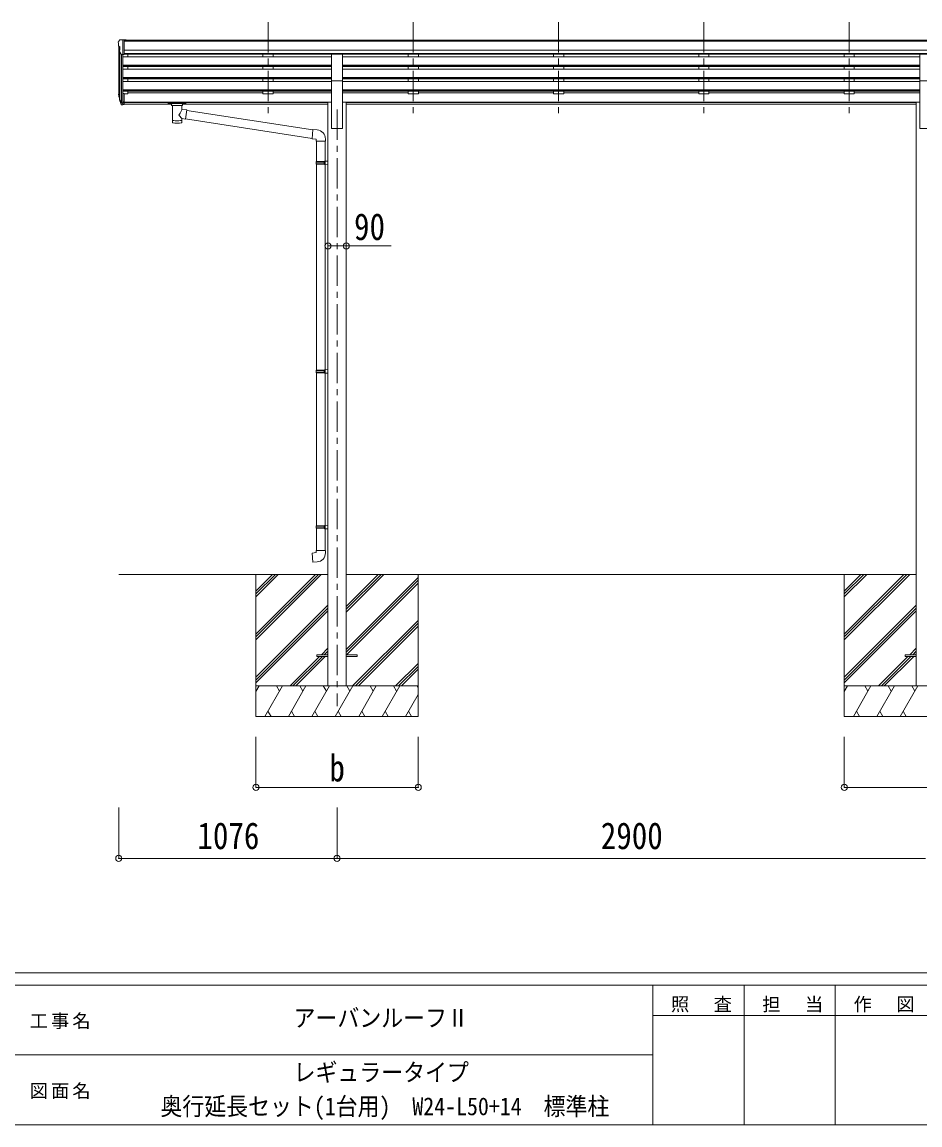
# Model space of a CAD drawing. Units: millimetres at full size, sheet at 1:30; some dimension numbers follow another scale. Extents: x -8432 to 8432, y -5820 to 5820.
# Drawn here: x -407 to 4018, y -5820 to -381 of the extents above; entities that cross this region are included whole.
import ezdxf
from ezdxf.enums import TextEntityAlignment as Align

# ---------------------------------------------------------------- set-up
doc = ezdxf.new("R2010")
doc.units = ezdxf.units.MM
doc.header["$LTSCALE"] = 30
doc.header["$PDMODE"] = 32
doc.header["$PDSIZE"] = 30
doc.linetypes.add('CHAIN1', pattern=[8, 5, -1, 1, -1])
for name, color, linetype, lineweight in [('0-0_0', 7, 'Continuous', 9), ('0-1_本体', 5, 'CHAIN1', 9), ('0-3_ELV2', 4, 'Continuous', 9), ('0-6_OTH_LINE', 6, 'Continuous', 9), ('0-9_OUTLINE', 7, 'Continuous', 9), ('F-0_240', 7, 'Continuous', 9)]:
    doc.layers.add(name, color=color, linetype=linetype, lineweight=lineweight)
doc.styles.add('ＭＳ ゴシック', font='')
doc.styles.get('ＭＳ ゴシック').set_extended_font_data('MS Gothic')

msp = doc.modelspace()

# ---------------------------------------------------------------- linework, layer by layer
at = {"layer": '0-0_0'}
for p, q in [((69.37, -3105.19), (1100.17, -3105.19)), ((745.37, -3105.19), (745.37, -3805.18)), ((745.37, -3399.36), (1039.55, -3105.19)), ((745.37, -3413.5), (1053.7, -3105.19)), ((745.37, -3427.65), (1067.84, -3105.19)), ((745.37, -3215.52), (855.7, -3105.19)), ((745.37, -3201.37), (841.56, -3105.19)), ((745.37, -3187.23), (827.42, -3105.19)), ((1190.57, -3105.19), (4000.17, -3105.19)), ((1190.57, -3290.82), (1376.2, -3105.19)), ((1190.57, -3276.67), (1362.06, -3105.19)), ((1190.57, -3262.53), (1347.92, -3105.19)), ((1190.57, -3474.66), (1545.37, -3119.86)), ((1190.57, -3488.8), (1545.37, -3134.01)), ((1192.83, -3500.69), (1545.37, -3148.15)), ((1545.37, -3105.19), (1545.37, -3805.18)), ((3645.37, -3105.19), (3645.37, -3805.18)), ((3645.37, -3399.36), (3939.55, -3105.19)), ((3645.37, -3413.5), (3953.7, -3105.19)), ((3645.37, -3427.65), (3967.84, -3105.19)), ((3645.37, -3215.52), (3755.7, -3105.19)), ((3645.37, -3201.37), (3741.56, -3105.19)), ((3645.37, -3187.23), (3727.42, -3105.19)), ((745.37, -3611.49), (1100.17, -3256.7)), ((3645.37, -3611.49), (4000.17, -3256.7)), ((745.37, -3625.64), (1100.17, -3270.84)), ((745.37, -3639.78), (1100.17, -3284.98)), ((3645.37, -3625.64), (4000.17, -3270.84)), ((3645.37, -3639.78), (4000.17, -3284.98)), ((1222.18, -3655.18), (1545.37, -3332)), ((1236.32, -3655.18), (1545.37, -3346.14)), ((1250.47, -3655.18), (1545.37, -3360.28)), ((1068.31, -3500.69), (1100.17, -3468.83)), ((3968.31, -3500.69), (4000.17, -3468.83)), ((913.81, -3655.18), (1059.31, -3509.69)), ((927.96, -3655.18), (1073.46, -3509.69)), ((942.1, -3655.18), (1087.6, -3509.69)), ((1082.46, -3500.69), (1100.17, -3482.97)), ((1096.6, -3500.69), (1100.17, -3497.11)), ((3813.81, -3655.18), (3959.31, -3509.69)), ((3827.96, -3655.18), (3973.46, -3509.69)), ((3842.1, -3655.18), (3987.6, -3509.69)), ((3982.46, -3500.69), (4000.17, -3482.97)), ((3996.6, -3500.69), (4000.17, -3497.11)), ((1434.31, -3655.18), (1545.37, -3544.13)), ((1448.46, -3655.18), (1545.37, -3558.27)), ((1462.6, -3655.18), (1545.37, -3572.41)), ((1545.37, -3655.18), (745.37, -3655.18)), ((745.37, -3682.69), (761.25, -3655.18)), ((790.12, -3805.18), (876.72, -3655.18)), ((861.72, -3681.17), (846.72, -3655.18)), ((905.59, -3805.18), (992.19, -3655.18)), ((977.19, -3681.17), (962.19, -3655.18)), ((1021.06, -3805.18), (1107.66, -3655.18)), ((1092.66, -3681.17), (1077.66, -3655.18)), ((1136.53, -3805.18), (1223.13, -3655.18)), ((1208.13, -3681.17), (1193.13, -3655.18)), ((1252, -3805.18), (1338.6, -3655.18)), ((1323.6, -3681.17), (1308.6, -3655.18)), ((1367.47, -3805.18), (1454.07, -3655.18)), ((1424.07, -3655.18), (1439.07, -3681.17)), ((1482.94, -3805.18), (1545.37, -3697.05)), ((1539.54, -3655.18), (1545.37, -3665.28)), ((4445.37, -3655.18), (3645.37, -3655.18)), ((3645.37, -3682.69), (3661.25, -3655.18)), ((3690.12, -3805.18), (3776.72, -3655.18)), ((3761.72, -3681.17), (3746.72, -3655.18)), ((3805.59, -3805.18), (3892.19, -3655.18)), ((3877.19, -3681.17), (3862.19, -3655.18)), ((3921.06, -3805.18), (4007.66, -3655.18)), ((3992.66, -3681.17), (3977.66, -3655.18)), ((745.37, -3805.18), (1545.37, -3805.18)), ((805.12, -3779.21), (820.12, -3805.18)), ((920.59, -3779.21), (935.59, -3805.18)), ((1036.06, -3779.2), (1051.06, -3805.18)), ((1151.53, -3779.2), (1166.53, -3805.18)), ((1267, -3779.2), (1282, -3805.18)), ((1382.47, -3779.21), (1397.47, -3805.18)), ((1497.94, -3779.21), (1512.94, -3805.18)), ((3645.37, -3805.18), (4445.37, -3805.18)), ((3705.12, -3779.21), (3720.12, -3805.18)), ((3820.59, -3779.21), (3835.59, -3805.18)), ((3936.06, -3779.2), (3951.06, -3805.18))]:
    msp.add_line(p, q, dxfattribs=at)
at = {"layer": '0-1_本体'}
for p, q in [((805.37, -380.78), (805.37, -858.3)), ((1521.37, -380.78), (1521.37, -858.3)), ((2237.37, -380.78), (2237.37, -858.3)), ((2953.37, -380.78), (2953.37, -858.3)), ((3669.37, -380.78), (3669.37, -858.3)), ((1145.37, -811.62), (1145.37, -3755.19))]:
    msp.add_line(p, q, dxfattribs=at)
at = {"layer": '0-3_ELV2'}
for p, q in [((67.37, -477.68), (67.37, -478.3)), ((74.28, -468.87), (70.22, -474.68)), ((77.37, -468.3), (75.04, -468.45)), ((77.37, -468.3), (95.87, -468.3)), ((89.37, -541.29), (89.37, -468.3)), ((95.87, -468.3), (105.87, -468.39)), ((95.87, -540.29), (95.87, -468.3)), ((5084.87, -469.91), (95.87, -469.91)), ((5084.87, -475.12), (95.87, -475.12)), ((105.87, -469.91), (105.87, -468.39)), ((69.37, -498.88), (69.37, -733.54)), ((69.91, -499.49), (75.22, -502.56)), ((81.75, -539.48), (72.75, -523.88)), ((74.34, -526.65), (74.34, -760.25)), ((75.37, -502.82), (75.37, -519.09)), ((83.37, -540.81), (83.37, -778.69)), ((89.37, -541.29), (84.16, -540.97)), ((95.87, -540.29), (89.37, -540.29)), ((89.37, -541.29), (89.37, -733.91)), ((5094.87, -518.66), (95.87, -518.66)), ((5094.87, -536.51), (95.87, -536.51)), ((1117.87, -539.76), (95.87, -539.76)), ((114.37, -539.76), (114.37, -552.26)), ((780.37, -539.76), (780.37, -552.26)), ((830.37, -539.76), (830.37, -552.16)), ((1117.87, -670.73), (1117.87, -538.93)), ((1117.87, -538.93), (1172.87, -538.93)), ((1172.87, -670.73), (1172.87, -538.93)), ((4017.87, -539.76), (1172.87, -539.76)), ((1496.37, -539.76), (1496.37, -552.26)), ((1546.37, -539.76), (1546.37, -552.16)), ((2212.37, -539.76), (2212.37, -552.26)), ((2262.37, -539.76), (2262.37, -552.16)), ((2928.37, -539.76), (2928.37, -552.26)), ((2978.37, -539.76), (2978.37, -552.16)), ((3644.37, -539.76), (3644.37, -552.26)), ((3694.37, -539.76), (3694.37, -552.16)), ((4017.87, -670.73), (4017.87, -538.93)), ((4017.87, -538.93), (4072.87, -538.93)), ((1117.87, -552.26), (89.37, -552.26)), ((1117.87, -594.14), (89.37, -594.14)), ((1117.87, -595.64), (89.37, -595.64)), ((4017.87, -552.26), (1172.87, -552.26)), ((4017.87, -594.14), (1172.87, -594.14)), ((4017.87, -595.64), (1172.87, -595.64)), ((1117.87, -599.96), (89.37, -599.96)), ((1117.87, -612.81), (89.37, -612.81)), ((114.37, -599.96), (114.37, -612.81)), ((780.37, -599.96), (780.37, -612.81)), ((830.37, -599.96), (830.37, -612.81)), ((4017.87, -599.96), (1172.87, -599.96)), ((4017.87, -612.81), (1172.87, -612.81)), ((1496.37, -599.96), (1496.37, -612.81)), ((1546.37, -599.96), (1546.37, -612.81)), ((2212.37, -599.96), (2212.37, -612.81)), ((2262.37, -599.96), (2262.37, -612.81)), ((2928.37, -599.96), (2928.37, -612.81)), ((2978.37, -599.96), (2978.37, -612.81)), ((3644.37, -599.96), (3644.37, -612.81)), ((3694.37, -599.96), (3694.37, -612.81)), ((1117.87, -654.69), (89.37, -654.69)), ((1117.87, -656.19), (89.37, -656.19)), ((1117.87, -660.5), (89.37, -660.5)), ((1117.87, -673.36), (89.37, -673.36)), ((114.37, -660.5), (114.37, -673.36)), ((780.37, -660.5), (780.37, -673.26)), ((830.37, -660.5), (830.37, -673.36)), ((1117.87, -670.73), (1117.87, -905.19)), ((1117.87, -670.73), (1172.87, -670.73)), ((4017.87, -654.69), (1172.87, -654.69)), ((4017.87, -656.19), (1172.87, -656.19)), ((4017.87, -660.5), (1172.87, -660.5)), ((1172.87, -670.73), (1172.87, -905.19)), ((4017.87, -673.36), (1172.87, -673.36)), ((1496.37, -660.5), (1496.37, -673.26)), ((1546.37, -660.5), (1546.37, -673.36)), ((2212.37, -660.5), (2212.37, -673.26)), ((2262.37, -660.5), (2262.37, -673.36)), ((2928.37, -660.5), (2928.37, -673.26)), ((2978.37, -660.5), (2978.37, -673.36)), ((3644.37, -660.5), (3644.37, -673.26)), ((3694.37, -660.5), (3694.37, -673.36)), ((4017.87, -670.73), (4017.87, -905.19)), ((4017.87, -670.73), (4072.87, -670.73)), ((70.47, -748.1), (74.34, -756.05)), ((71.07, -746.72), (74.34, -753.78)), ((72.78, -759.37), (73.12, -763.78)), ((1117.87, -715.24), (89.37, -715.24)), ((1117.87, -716.73), (89.37, -716.73)), ((1117.87, -721.05), (89.37, -721.05)), ((89.37, -733.91), (89.37, -788.68)), ((95.87, -733.91), (89.37, -733.91)), ((95.87, -733.91), (95.87, -787.94)), ((114.37, -734.54), (95.87, -734.54)), ((114.37, -721.05), (114.37, -734.54)), ((114.37, -729.6), (780.37, -729.6)), ((780.37, -721.05), (780.37, -734.54)), ((830.37, -734.54), (780.37, -734.54)), ((830.37, -721.05), (830.37, -734.54)), ((1117.87, -729.6), (830.37, -729.6)), ((4017.87, -715.24), (1172.87, -715.24)), ((4017.87, -716.73), (1172.87, -716.73)), ((4017.87, -721.05), (1172.87, -721.05)), ((1496.37, -729.6), (1172.87, -729.6)), ((1496.37, -721.05), (1496.37, -734.54)), ((1546.37, -734.54), (1496.37, -734.54)), ((1546.37, -721.05), (1546.37, -734.54)), ((2212.37, -729.6), (1546.37, -729.6)), ((2212.37, -721.05), (2212.37, -734.54)), ((2262.37, -734.54), (2212.37, -734.54)), ((2262.37, -721.05), (2262.37, -734.54)), ((2928.37, -729.6), (2262.37, -729.6)), ((2928.37, -721.05), (2928.37, -734.54)), ((2978.37, -734.54), (2928.37, -734.54)), ((2978.37, -721.05), (2978.37, -734.54)), ((3644.37, -729.6), (2978.37, -729.6)), ((3644.37, -721.05), (3644.37, -734.54)), ((3694.37, -734.54), (3644.37, -734.54)), ((3694.37, -721.05), (3694.37, -734.54)), ((4017.87, -729.6), (3694.37, -729.6)), ((73.12, -763.78), (81.93, -787.33)), ((73.74, -763.21), (81.93, -779.39)), ((82.94, -778.26), (75.18, -762.86)), ((89.37, -778.94), (84.24, -778.94)), ((89.37, -780.75), (84.53, -780.75)), ((89.37, -788.68), (84.53, -788.68)), ((95.87, -774.04), (89.37, -774.04)), ((95.87, -778.92), (89.37, -778.92)), ((95.87, -787.94), (89.37, -787.94)), ((1100.17, -776.61), (95.87, -776.61)), ((1100.17, -778.01), (95.87, -778.01)), ((329.87, -785.7), (95.87, -785.7)), ((1100.17, -785.7), (383.87, -785.7)), ((1100.17, -776.19), (1100.17, -3655.19)), ((1100.17, -776.19), (1117.87, -776.19)), ((1190.57, -776.19), (1172.87, -776.19)), ((1190.57, -776.19), (1190.57, -3655.19)), ((4000.17, -776.61), (1190.57, -776.61)), ((4000.17, -778.01), (1190.57, -778.01)), ((4000.17, -785.7), (1190.57, -785.7)), ((4000.17, -776.19), (4000.17, -3655.19)), ((4000.17, -776.19), (4017.87, -776.19)), ((1117.87, -905.19), (1172.87, -905.19)), ((4017.87, -905.19), (4072.87, -905.19)), ((1045.37, -3500.69), (1045.37, -3509.69)), ((1045.37, -3500.69), (1100.17, -3500.69)), ((1045.37, -3509.69), (1100.17, -3509.69)), ((1190.57, -3500.69), (1245.37, -3500.69)), ((1190.57, -3509.69), (1245.37, -3509.69)), ((1245.37, -3500.69), (1245.37, -3509.69)), ((3945.37, -3500.69), (3945.37, -3509.69)), ((3945.37, -3500.69), (4000.17, -3500.69)), ((3945.37, -3509.69), (4000.17, -3509.69))]:
    msp.add_line(p, q, dxfattribs=at)
for centre, radius, start, end in [((70.37, -477.68), 3, 93, 180), ((269.37, -478.3), 202, 180, 184.94904), ((75.1, -469.44), 1, 93.5, 145), ((74.28, -495.12), 6.18, 185.7035, 224.99897), ((75.34, -522.38), 3, 94.7167, 210), ((75.07, -519.09), 0.3, 274.7167, 0), ((75.07, -502.82), 0.3, 0, 60), ((84.35, -537.98), 3, 210, 266.5), ((98.56, -738.98), 29.53, 186.50806, 197.98144), ((99.96, -737.22), 30.41, 187.1552, 198.19734)]:
    msp.add_arc(centre, radius, start, end, dxfattribs=at)
for centre, major_axis, ratio, start_param, end_param in [((158.02, -739.41), (-89.06, 1.43), 0.57596, 6.1962358, 6.3678173), ((157.23, -732.74), (87.93, 4.42), 0.541684, 3.0659337, 3.2228513), ((74.08, -759.37), (1.3, 0), 0.90356, 1.3700892, 3.347195), ((160, -743.18), (-89.07, 0), 0.90356, 0.2056023, 0.2515348), ((159.29, -739.32), (-88.05, 0), 0.90356, 0.2662965, 0.3003836), ((84.53, -778.04), (-3, 0), 0.90356, 0.5235988, 1.5707963), ((84.53, -785.97), (3, 0), 0.90356, 3.6651914, 4.712389), ((84.24, -777.58), (-1.5, 0), 0.90356, 0.5235988, 1.5707963)]:
    msp.add_ellipse(centre, major_axis=major_axis, ratio=ratio, start_param=start_param, end_param=end_param, dxfattribs=at)
at = {"layer": '0-6_OTH_LINE'}
for p, q in [((1100.17, -1484.74), (1190.57, -1484.74)), ((745.37, -4155.18), (745.37, -3905.2)), ((1545.37, -4155.18), (1545.37, -3905.2)), ((3645.37, -4155.18), (3645.37, -3905.2)), ((745.37, -4155.18), (1545.37, -4155.18)), ((3645.37, -4155.18), (4445.37, -4155.18)), ((69.37, -4505.18), (69.37, -4255.18)), ((1145.37, -4505.18), (1145.37, -4255.18)), ((69.37, -4505.18), (1145.37, -4505.18)), ((1145.37, -4505.18), (4045.37, -4505.18))]:
    msp.add_line(p, q, dxfattribs=at)
at = {"layer": '0-6_OTH_LINE', "lineweight": 18}
msp.add_line((1190.57, -1484.74), (1412.52, -1484.74), dxfattribs=at)
at = {"layer": '0-6_OTH_LINE'}
for p in [(1100.17, -1484.74), (1190.57, -1484.74), (745.37, -4155.18), (1545.37, -4155.18), (3645.37, -4155.18), (69.37, -4505.18), (1145.37, -4505.18)]:
    msp.add_point(p, dxfattribs=at)
at = {"layer": '0-9_OUTLINE'}
for p, q in [((313.37, -778.79), (313.37, -784.54)), ((315.37, -778.12), (398.37, -778.12)), ((315.37, -780.3), (398.37, -780.3)), ((315.37, -785.21), (329.87, -785.21)), ((329.87, -790.85), (329.87, -784.3)), ((333.97, -791.77), (333.96, -877.21)), ((379.77, -810.52), (379.77, -791.77)), ((404.99, -814.42), (379.77, -810.51)), ((383.87, -790.85), (383.87, -784.3)), ((383.87, -785.21), (398.37, -785.21)), ((404.99, -814.42), (397.97, -859.68)), ((400.37, -778.79), (400.37, -784.54)), ((379.79, -877.21), (379.77, -856.55)), ((379.77, -856.86), (397.97, -859.68)), ((1022.32, -954.76), (398.24, -857.94)), ((1025.99, -912.82), (404.68, -816.44)), ((1046.99, -912.78), (1026.15, -910.96)), ((1042.06, -968.53), (1088.06, -968.53)), ((1044.17, -968.53), (1044.17, -1069.25)), ((1086.17, -968.53), (1086.17, -1066.69)), ((1088.06, -968.53), (1088.06, -957.61)), ((1042.17, -1071.25), (1043.17, -1069.25)), ((1042.17, -1071.25), (1086.17, -1071.25)), ((1042.17, -1071.25), (1042.17, -1079.25)), ((1042.17, -1079.25), (1086.17, -1079.25)), ((1042.17, -1079.25), (1043.17, -1081.25)), ((1043.17, -1069.25), (1086.17, -1069.25)), ((1043.17, -1081.25), (1086.17, -1081.25)), ((1044.17, -1081.25), (1044.17, -2097.94)), ((1081.7, -1071.25), (1081.27, -1069.25)), ((1084.17, -1066.75), (1100.17, -1066.28)), ((1084.17, -1068.75), (1084.17, -1066.75)), ((1084.17, -1068.75), (1086.17, -1068.75)), ((1084.17, -1083.75), (1084.17, -1081.75)), ((1084.17, -1083.75), (1100.17, -1084.22)), ((1086.17, -1083.81), (1086.17, -2095.38)), ((1100.17, -1066.28), (1100.17, -1084.22)), ((1042.17, -2099.94), (1043.17, -2097.94)), ((1042.17, -2099.94), (1086.17, -2099.94)), ((1042.17, -2099.94), (1042.17, -2107.94)), ((1042.17, -2107.94), (1086.17, -2107.94)), ((1042.17, -2107.94), (1043.17, -2109.94)), ((1043.17, -2097.94), (1086.17, -2097.94)), ((1043.17, -2109.94), (1086.17, -2109.94)), ((1044.17, -2109.94), (1044.17, -2865.63)), ((1081.7, -2099.94), (1081.27, -2097.94)), ((1084.17, -2095.44), (1100.17, -2094.97)), ((1084.17, -2097.44), (1084.17, -2095.44)), ((1084.17, -2097.44), (1086.17, -2097.44)), ((1084.17, -2112.44), (1084.17, -2110.44)), ((1084.17, -2112.44), (1100.17, -2112.91)), ((1086.17, -2112.5), (1086.17, -2863.07)), ((1100.17, -2094.97), (1100.17, -2112.91)), ((1042.17, -2867.63), (1043.17, -2865.63)), ((1042.17, -2867.63), (1086.17, -2867.63)), ((1042.17, -2867.63), (1042.17, -2875.63)), ((1042.17, -2875.63), (1086.17, -2875.63)), ((1042.17, -2875.63), (1043.17, -2877.63)), ((1043.17, -2865.63), (1086.17, -2865.63)), ((1043.17, -2877.63), (1086.17, -2877.63)), ((1044.17, -2877.63), (1044.17, -2987.63)), ((1081.7, -2867.63), (1081.27, -2865.63)), ((1084.17, -2863.13), (1100.17, -2862.66)), ((1084.17, -2865.13), (1084.17, -2863.13)), ((1084.17, -2865.13), (1086.17, -2865.13)), ((1084.17, -2880.13), (1084.17, -2878.13)), ((1084.17, -2880.13), (1100.17, -2880.6)), ((1086.17, -2880.19), (1086.17, -2987.63)), ((1100.17, -2862.66), (1100.17, -2880.6)), ((1042.17, -2987.63), (1088.17, -2987.63)), ((1042.17, -2997.63), (1042.17, -2987.63)), ((1088.17, -2987.63), (1088.17, -2998.54))]:
    msp.add_line(p, q, dxfattribs=at)
for points in [[(313.37, -778.79), (313.41, -778.59), (313.49, -778.45), (313.59, -778.36), (313.69, -778.3), (313.81, -778.25), (314.11, -778.19), (314.6, -778.14), (315.14, -778.12), (315.37, -778.12)], [(313.37, -784.54), (313.41, -784.74), (313.49, -784.88), (313.59, -784.97), (313.69, -785.03), (313.81, -785.08), (314.11, -785.14), (314.6, -785.18), (315.14, -785.21), (315.37, -785.21)], [(398.37, -778.12), (398.73, -778.13), (399.26, -778.15), (399.71, -778.2), (400.01, -778.28), (400.18, -778.38), (400.3, -778.52), (400.37, -778.7), (400.37, -778.79)], [(398.37, -785.21), (398.73, -785.2), (399.26, -785.18), (399.71, -785.13), (400.01, -785.05), (400.18, -784.95), (400.3, -784.81), (400.37, -784.63), (400.37, -784.54)], [(1026.15, -910.96), (1022.14, -956.79), (1042.06, -958.53), (1042.06, -968.53)], [(1081.7, -1071.25), (1081.7, -1079.25), (1081.27, -1081.25)], [(1084.17, -1081.75), (1086.17, -1081.75), (1086.17, -1068.75)], [(1081.7, -2099.94), (1081.7, -2107.94), (1081.27, -2109.94)], [(1084.17, -2110.44), (1086.17, -2110.44), (1086.17, -2097.44)], [(1081.7, -2867.63), (1081.7, -2875.63), (1081.27, -2877.63)], [(1084.17, -2878.13), (1086.17, -2878.13), (1086.17, -2865.13)], [(1047.1, -3043.37), (1026.26, -3045.2), (1022.25, -2999.37), (1042.17, -2997.63)]]:
    msp.add_lwpolyline(points, dxfattribs=at)
for centre, start, end in [((1043.06, -957.61), 0, 85), ((1043.17, -2998.54), 275, 0)]:
    msp.add_arc(centre, 45, start, end, dxfattribs=at)
for centre, major_axis, ratio, start_param, end_param in [((315.37, -780.52), (2, 0), 0.109601, 3.1415927, 4.712389), ((356.87, -790.77), (27.06, 0), 0.069685, 3.1415927, 6.2831853), ((356.87, -784.3), (27, 0), 0.070066, 6.2831853, 9.424778), ((356.87, -837.05), (-22.81, -26.62), 0.234429, 1.6855472, 3.1268519), ((367.87, -788.29), (16, 0), 0.361356, 6.2636979, 6.2831853), ((398.37, -780.52), (2, 0), 0.109601, 4.712389, 6.2831853), ((356.87, -864.77), (22.91, 0), 0.122865, 3.1415927, 6.2831853), ((359.42, -834.41), (20.32, -22.25), 0.045535, 0.0389954, 1.3075346), ((356.87, -877.21), (22.92, 0), 0.101955, 3.1415499, 6.2833984)]:
    msp.add_ellipse(centre, major_axis=major_axis, ratio=ratio, start_param=start_param, end_param=end_param, dxfattribs=at)
at = {"layer": 'F-0_240', "color": 5}
for p, q in [((-8432.06, -5070), (8007.94, -5070)), ((-8432.06, -5130), (5341.19, -5130)), ((2701.18, -5130), (2701.18, -5820)), ((3151.18, -5130), (3151.18, -5820)), ((3601.18, -5130), (3601.18, -5820)), ((2701.18, -5280), (4501.18, -5280)), ((-3448.82, -5475), (2701.18, -5475)), ((-8432.06, -5820), (8007.94, -5820))]:
    msp.add_line(p, q, dxfattribs=at)

# ---------------------------------------------------------------- texts
at = {"layer": '0-6_OTH_LINE', "color": 7, "style": 'ＭＳ ゴシック', "width": 0.85}
for s, p in [('90', (1229.07, -1495.31)), ('b', (1107.87, -4165.18)), ('1076', (457.37, -4499.18)), ('2900', (2445.37, -4499.18))]:
    msp.add_text(s, height=132, dxfattribs=at).set_placement(p, align=Align.BOTTOM_LEFT)
at = {"layer": 'F-0_240', "style": 'ＭＳ ゴシック', "width": 0.9}
for s, p in [('アーバンルーフⅡ', (931.18, -5362.5)), ('レギュラータイプ', (931.18, -5630.88)), ('奥行延長セット(1台用)\u3000W24-L50+14\u3000標準柱', (274.93, -5798.5))]:
    msp.add_text(s, height=87.98, dxfattribs=at).set_placement(p, align=Align.BOTTOM_LEFT)
at = {"layer": 'F-0_240', "char_height": 65.98, "attachment_point": 7, "style": 'ＭＳ ゴシック'}
for s, insert in [('\\T1.17;照\u3000査', (2791.19, -5265)), ('\\T1.17;担\u3000当', (3241.19, -5265)), ('\\T1.17;作\u3000図', (3691.18, -5265)), ('\\T1.17;工事名', (-369.71, -5347.5)), ('\\T1.17;図面名', (-369.71, -5692.5))]:
    msp.add_mtext(s, dxfattribs=dict(at, insert=insert))

doc.saveas('drawing.dxf')
